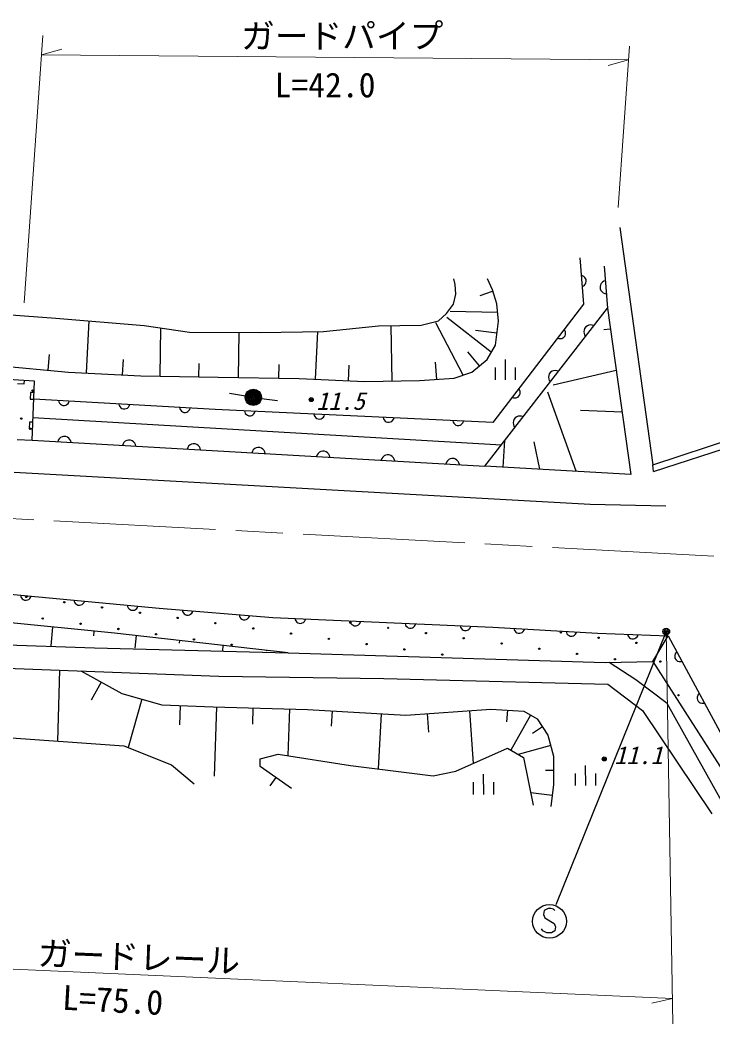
# Model space of a CAD drawing. Units: millimetres, scale not verified. Extents: x 40000 to 680000, y 20000 to 380000.
# Drawn here: x 378601 to 429962, y 265672 to 340043 of the extents above; entities that cross this region are included whole.
import ezdxf
from ezdxf.enums import TextEntityAlignment as Align

# ---------------------------------------------------------------- set-up
doc = ezdxf.new("R2010")
doc.units = ezdxf.units.MM
doc.header["$LTSCALE"] = 1000
doc.linetypes.add('CHAIN', pattern=[18.5, 12, -1.5, 3.5, -1.5])
for name, color, linetype, lineweight in [('M-BGD', 7, 'Continuous', 25), ('M-BGD-EXST', 7, 'Continuous', 25), ('M-BMK', 2, 'CHAIN', 13), ('M-STR-HTXT', 7, 'Continuous', 13), ('M-STR-STRC', 7, 'Continuous', 25)]:
    doc.layers.add(name, color=color, linetype=linetype, lineweight=lineweight)
doc.styles.add('ＭＳ ゴシック', font='')
doc.styles.get('ＭＳ ゴシック').set_extended_font_data('MS Gothic')

msp = doc.modelspace()

# ---------------------------------------------------------------- linework, layer by layer
at = {"layer": 'M-BGD'}
for p, q in [((423066, 324680), (425497, 307094)), ((420097, 322440), (420374, 319002)), ((421908, 321809), (422139, 318688)), ((410866, 320464), (410750, 320881)), ((413623, 320060), (413245, 320870)), ((420302, 321095), (420204, 321120)), ((420385, 321054), (420302, 321095)), ((420472, 320981), (420385, 321054)), ((420526, 320905), (420472, 320981)), ((420510, 320502), (420552, 320586)), ((420566, 320812), (420526, 320905)), ((420552, 320586), (420576, 320684)), ((420576, 320684), (420566, 320812)), ((421774, 320631), (421682, 320524)), ((421870, 320699), (421774, 320631)), ((421986, 320747), (421870, 320699)), ((410914, 319746), (410866, 320464)), ((413594, 319944), (412692, 319604)), ((413943, 319018), (413623, 320060)), ((420268, 320322), (420361, 320362)), ((420361, 320362), (420437, 320416)), ((420437, 320416), (420510, 320502)), ((421629, 320420), (421598, 320298)), ((421598, 320298), (421610, 320138)), ((421610, 320138), (421659, 320021)), ((421682, 320524), (421629, 320420)), ((421659, 320021), (421726, 319926)), ((421726, 319926), (421833, 319834)), ((421833, 319834), (421937, 319781)), ((410729, 319005), (410914, 319746)), ((421937, 319781), (422060, 319750)), ((410221, 318309), (410729, 319005)), ((414002, 318381), (410486, 318446)), ((413065, 307004), (422139, 318688)), ((420374, 319002), (413648, 310217)), ((414060, 317744), (413943, 319018)), ((422139, 318688), (423876, 306388)), ((376842, 318273), (381257, 317954)), ((381257, 317954), (387802, 317422)), ((383527, 313898), (383729, 317753)), ((408337, 317436), (409620, 317753)), ((411441, 313734), (409421, 317606)), ((409620, 317753), (410221, 318309)), ((413528, 315428), (410248, 318002)), ((413832, 315949), (414060, 317744)), ((387802, 317422), (391150, 316929)), ((388979, 313662), (389041, 317239)), ((391150, 316929), (396397, 316892)), ((394785, 313563), (394841, 316903)), ((396397, 316892), (401101, 316973)), ((400509, 313430), (400677, 316965)), ((401101, 316973), (405171, 317386)), ((405171, 317386), (408337, 317436)), ((406189, 313295), (406109, 317401)), ((413946, 316847), (412364, 317048)), ((418992, 317040), (418936, 317124)), ((419027, 316953), (418992, 317040)), ((419042, 316841), (419027, 316953)), ((419031, 316748), (419042, 316841)), ((420406, 317077), (420392, 316962)), ((420392, 316962), (420410, 316821)), ((420448, 317197), (420406, 317077)), ((420547, 317323), (420448, 317197)), ((420652, 317393), (420547, 317323)), ((420760, 317436), (420652, 317393)), ((420901, 317453), (420760, 317436)), ((421017, 317439), (420901, 317453)), ((421136, 317397), (421017, 317439)), ((422356, 317151), (421880, 317084)), ((418449, 316488), (418545, 316455)), ((418545, 316455), (418638, 316445)), ((418638, 316445), (418750, 316460)), ((418750, 316460), (418837, 316494)), ((418837, 316494), (418920, 316551)), ((418920, 316551), (418998, 316653)), ((418998, 316653), (419031, 316748)), ((420410, 316821), (420452, 316713)), ((420452, 316713), (420523, 316607)), ((412661, 314428), (411786, 315459)), ((413225, 314906), (413832, 315949)), ((380687, 314105), (380793, 315264)), ((386205, 313757), (386264, 314891)), ((391849, 313612), (391866, 314606)), ((409499, 313426), (409408, 314693)), ((412098, 313949), (413225, 314906)), ((414557, 314900), (414559, 313400)), ((379665, 313290), (364188, 314234)), ((376186, 314514), (382188, 313968)), ((382188, 313968), (387544, 313687)), ((397789, 313513), (397806, 314534)), ((402944, 313314), (403000, 314473)), ((410784, 313519), (412098, 313949)), ((413808, 314299), (413809, 313399)), ((415308, 314301), (415309, 313401)), ((417928, 313951), (417830, 313825)), ((418033, 314021), (417928, 313951)), ((418142, 314063), (418033, 314021)), ((422790, 314076), (418113, 312990)), ((418282, 314081), (418142, 314063)), ((418398, 314067), (418282, 314081)), ((418517, 314025), (418398, 314067)), ((378415, 313116), (378914, 313086)), ((378914, 313086), (378929, 313335)), ((379491, 308911), (379665, 313290)), ((387544, 313687), (393284, 313587)), ((393284, 313587), (399291, 313488)), ((399291, 313488), (404162, 313255)), ((404162, 313255), (408215, 313334)), ((408215, 313334), (410784, 313519)), ((417788, 313705), (417774, 313590)), ((417774, 313590), (417791, 313449)), ((417830, 313825), (417788, 313705)), ((417791, 313449), (417833, 313341)), ((417833, 313341), (417904, 313235)), ((379382, 312455), (379362, 311956)), ((379632, 312445), (379382, 312455)), ((395302, 312184), (394117, 312373)), ((415629, 312647), (415573, 312731)), ((415664, 312560), (415629, 312647)), ((415679, 312448), (415664, 312560)), ((415668, 312355), (415679, 312448)), ((419822, 306619), (417718, 312480)), ((379362, 311956), (379612, 311946)), ((393052, 311187), (379612, 311953)), ((381453, 311848), (381479, 311750)), ((381479, 311750), (381523, 311668)), ((381523, 311668), (381598, 311583)), ((382077, 311556), (382162, 311631)), ((382162, 311631), (382214, 311708)), ((382214, 311708), (382252, 311802)), ((396490, 312016), (397681, 311869)), ((415086, 312096), (415182, 312063)), ((415182, 312063), (415275, 312052)), ((415275, 312052), (415387, 312067)), ((415387, 312067), (415474, 312101)), ((415474, 312101), (415557, 312158)), ((415557, 312158), (415635, 312260)), ((415635, 312260), (415668, 312355)), ((381598, 311583), (381675, 311531)), ((381675, 311531), (381769, 311493)), ((381769, 311493), (381897, 311486)), ((381897, 311486), (381995, 311512)), ((381995, 311512), (382077, 311556)), ((385933, 311592), (385959, 311495)), ((385959, 311495), (386003, 311412)), ((386003, 311412), (386078, 311328)), ((386078, 311328), (386155, 311275)), ((386155, 311275), (386249, 311238)), ((386249, 311238), (386377, 311231)), ((386377, 311231), (386475, 311257)), ((386475, 311257), (386557, 311300)), ((386557, 311300), (386642, 311376)), ((386642, 311376), (386694, 311453)), ((386694, 311453), (386732, 311547)), ((390413, 311337), (390439, 311239)), ((390439, 311239), (390483, 311157)), ((390483, 311157), (390558, 311072)), ((390558, 311072), (390635, 311020)), ((390635, 311020), (390729, 310982)), ((390729, 310982), (390857, 310975)), ((390857, 310975), (390955, 311002)), ((390955, 311002), (391037, 311045)), ((391037, 311045), (391122, 311120)), ((391122, 311120), (391174, 311197)), ((391174, 311197), (391212, 311291)), ((413648, 310217), (393052, 311187)), ((395227, 311084), (395255, 310987)), ((395255, 310987), (395299, 310905)), ((395299, 310905), (395375, 310821)), ((395854, 310798), (395938, 310874)), ((395938, 310874), (395990, 310952)), ((395990, 310952), (396026, 311047)), ((423225, 311001), (420152, 311127)), ((379295, 310266), (379275, 309766)), ((379545, 310256), (379295, 310266)), ((379558, 310591), (414282, 308572)), ((395375, 310821), (395453, 310769)), ((395453, 310769), (395547, 310733)), ((395547, 310733), (395675, 310727)), ((395675, 310727), (395772, 310754)), ((395772, 310754), (395854, 310798)), ((400376, 310842), (400403, 310744)), ((400403, 310744), (400448, 310662)), ((400448, 310662), (400524, 310578)), ((400524, 310578), (400601, 310527)), ((400601, 310527), (400696, 310490)), ((400696, 310490), (400824, 310484)), ((400824, 310484), (400921, 310512)), ((400921, 310512), (401003, 310556)), ((401003, 310556), (401087, 310632)), ((401087, 310632), (401139, 310710)), ((401139, 310710), (401175, 310804)), ((405525, 310599), (405552, 310502)), ((405552, 310502), (405597, 310420)), ((405597, 310420), (405673, 310336)), ((405673, 310336), (405750, 310284)), ((405750, 310284), (405845, 310248)), ((405845, 310248), (405973, 310242)), ((405973, 310242), (406070, 310269)), ((406070, 310269), (406152, 310313)), ((406152, 310313), (406236, 310390)), ((406236, 310390), (406288, 310467)), ((406288, 310467), (406324, 310562)), ((410674, 310357), (410701, 310259)), ((410701, 310259), (410745, 310177)), ((410745, 310177), (410822, 310094)), ((411301, 310071), (411385, 310147)), ((411385, 310147), (411436, 310225)), ((411436, 310225), (411473, 310319)), ((415169, 310333), (415155, 310217)), ((415155, 310217), (415173, 310077)), ((415211, 310453), (415169, 310333)), ((415309, 310579), (415211, 310453)), ((415414, 310649), (415309, 310579)), ((415523, 310691), (415414, 310649)), ((415663, 310709), (415523, 310691)), ((415779, 310695), (415663, 310709)), ((415898, 310653), (415779, 310695)), ((379275, 309766), (379525, 309756)), ((410822, 310094), (410899, 310042)), ((410899, 310042), (410994, 310005)), ((410994, 310005), (411122, 309999)), ((411122, 309999), (411219, 310027)), ((411219, 310027), (411301, 310071)), ((415173, 310077), (415215, 309968)), ((415215, 309968), (415285, 309863)), ((425497, 307094), (434187, 309937)), ((425567, 306591), (434468, 309502)), ((378398, 308974), (379491, 308911)), ((379491, 308911), (413065, 307004)), ((381437, 308921), (381390, 308804)), ((381502, 309018), (381437, 308921)), ((381608, 309112), (381502, 309018)), ((381711, 309166), (381608, 309112)), ((381833, 309199), (381711, 309166)), ((381993, 309190), (381833, 309199)), ((382111, 309143), (381993, 309190)), ((382207, 309078), (382111, 309143)), ((382301, 308972), (382207, 309078)), ((382355, 308869), (382301, 308972)), ((382388, 308747), (382355, 308869)), ((386233, 308649), (386186, 308531)), ((386299, 308745), (386233, 308649)), ((386404, 308839), (386299, 308745)), ((386507, 308894), (386404, 308839)), ((386629, 308927), (386507, 308894)), ((386789, 308918), (386629, 308927)), ((386907, 308871), (386789, 308918)), ((387003, 308805), (386907, 308871)), ((387097, 308700), (387003, 308805)), ((387152, 308597), (387097, 308700)), ((391426, 308654), (391304, 308621)), ((391585, 308645), (391426, 308654)), ((391703, 308598), (391585, 308645)), ((414416, 306927), (414528, 308889)), ((417119, 306773), (416706, 308803)), ((387185, 308474), (387152, 308597)), ((391029, 308376), (390983, 308259)), ((391095, 308473), (391029, 308376)), ((391200, 308567), (391095, 308473)), ((391304, 308621), (391200, 308567)), ((391799, 308533), (391703, 308598)), ((391894, 308427), (391799, 308533)), ((391948, 308324), (391894, 308427)), ((391981, 308202), (391948, 308324)), ((395826, 308104), (395779, 307986)), ((395891, 308200), (395826, 308104)), ((395997, 308294), (395891, 308200)), ((396100, 308349), (395997, 308294)), ((396222, 308382), (396100, 308349)), ((396382, 308373), (396222, 308382)), ((396499, 308326), (396382, 308373)), ((396596, 308260), (396499, 308326)), ((396690, 308155), (396596, 308260)), ((396744, 308052), (396690, 308155)), ((396777, 307930), (396744, 308052)), ((400687, 307928), (400622, 307831)), ((400793, 308022), (400687, 307928)), ((400896, 308076), (400793, 308022)), ((401018, 308109), (400896, 308076)), ((401178, 308100), (401018, 308109)), ((401295, 308054), (401178, 308100)), ((401392, 307988), (401295, 308054)), ((401486, 307882), (401392, 307988)), ((400622, 307831), (400575, 307714)), ((401540, 307779), (401486, 307882)), ((401573, 307657), (401540, 307779)), ((405418, 307559), (405371, 307441)), ((405484, 307655), (405418, 307559)), ((405589, 307750), (405484, 307655)), ((405692, 307804), (405589, 307750)), ((405814, 307837), (405692, 307804)), ((405974, 307828), (405814, 307837)), ((406092, 307781), (405974, 307828)), ((406188, 307716), (406092, 307781)), ((406282, 307610), (406188, 307716)), ((406337, 307507), (406282, 307610)), ((406370, 307385), (406337, 307507)), ((410214, 307287), (410167, 307169)), ((410280, 307383), (410214, 307287)), ((410385, 307477), (410280, 307383)), ((410489, 307531), (410385, 307477)), ((410611, 307565), (410489, 307531)), ((410770, 307555), (410611, 307565)), ((410888, 307509), (410770, 307555)), ((410984, 307443), (410888, 307509)), ((411079, 307338), (410984, 307443)), ((411133, 307234), (411079, 307338)), ((411166, 307112), (411133, 307234)), ((423876, 306388), (413065, 307004)), ((425567, 306591), (425497, 307094)), ((420852, 304169), (426476, 304064)), ((377047, 297582), (388922, 296470)), ((378628, 297434), (378651, 297336)), ((378651, 297336), (378691, 297252)), ((378691, 297252), (378763, 297165)), ((378763, 297165), (378839, 297109)), ((378839, 297109), (378931, 297068)), ((378931, 297068), (379059, 297057)), ((379059, 297057), (379157, 297079)), ((379157, 297079), (379241, 297120)), ((379241, 297120), (379328, 297192)), ((379328, 297192), (379384, 297267)), ((379384, 297267), (379425, 297360)), ((382586, 297064), (382609, 296965)), ((382609, 296965), (382650, 296881)), ((382650, 296881), (382722, 296794)), ((382722, 296794), (382797, 296738)), ((383116, 296709), (383200, 296749)), ((383200, 296749), (383287, 296821)), ((383287, 296821), (383342, 296896)), ((383342, 296896), (383383, 296989)), ((382797, 296738), (382890, 296698)), ((382890, 296698), (383017, 296686)), ((383017, 296686), (383116, 296709)), ((386545, 296693), (386568, 296594)), ((386568, 296594), (386608, 296510)), ((386608, 296510), (386680, 296423)), ((386680, 296423), (386755, 296368)), ((386755, 296368), (386848, 296327)), ((386848, 296327), (386975, 296315)), ((386975, 296315), (387074, 296338)), ((387074, 296338), (387158, 296378)), ((387158, 296378), (387245, 296450)), ((387245, 296450), (387301, 296525)), ((387301, 296525), (387341, 296618)), ((388922, 296470), (397334, 295776)), ((390627, 296329), (390651, 296231)), ((390651, 296231), (390692, 296147)), ((390692, 296147), (390765, 296061)), ((390765, 296061), (390841, 296007)), ((390841, 296007), (390934, 295967)), ((391160, 295980), (391243, 296022)), ((391243, 296022), (391330, 296095)), ((391330, 296095), (391384, 296170)), ((391384, 296170), (391424, 296264)), ((385603, 294627), (372809, 295880)), ((390934, 295967), (391061, 295956)), ((391061, 295956), (391160, 295980)), ((394832, 295982), (394856, 295884)), ((394856, 295884), (394898, 295800)), ((394898, 295800), (394971, 295714)), ((394971, 295714), (395047, 295660)), ((395047, 295660), (395140, 295620)), ((395140, 295620), (395267, 295609)), ((395267, 295609), (395365, 295633)), ((395365, 295633), (395449, 295675)), ((395449, 295675), (395535, 295748)), ((395535, 295748), (395590, 295824)), ((395590, 295824), (395630, 295917)), ((397334, 295776), (413657, 295055)), ((398975, 295704), (399002, 295606)), ((399002, 295606), (399047, 295524)), ((399047, 295524), (399123, 295441)), ((399123, 295441), (399201, 295389)), ((399201, 295389), (399295, 295353)), ((399295, 295353), (399423, 295347)), ((399423, 295347), (399521, 295375)), ((399521, 295375), (399603, 295420)), ((399603, 295420), (399686, 295496)), ((399686, 295496), (399738, 295574)), ((399738, 295574), (399774, 295668)), ((403055, 295523), (403083, 295426)), ((403083, 295426), (403127, 295344)), ((403127, 295344), (403204, 295261)), ((403204, 295261), (403282, 295209)), ((403683, 295239), (403767, 295316)), ((403767, 295316), (403818, 295394)), ((403818, 295394), (403855, 295488)), ((407136, 295343), (407164, 295246)), ((407899, 295213), (407935, 295308)), ((381007, 295063), (380877, 293695)), ((384071, 294772), (384038, 294421)), ((398469, 293163), (385603, 294627)), ((403282, 295209), (403376, 295173)), ((403376, 295173), (403504, 295167)), ((403504, 295167), (403601, 295195)), ((403601, 295195), (403683, 295239)), ((407164, 295246), (407208, 295164)), ((407208, 295164), (407285, 295080)), ((407285, 295080), (407362, 295029)), ((407362, 295029), (407457, 294993)), ((407457, 294993), (407585, 294987)), ((407585, 294987), (407682, 295015)), ((407682, 295015), (407764, 295059)), ((407764, 295059), (407848, 295136)), ((407848, 295136), (407899, 295213)), ((411217, 295163), (411244, 295066)), ((411244, 295066), (411289, 294984)), ((411289, 294984), (411365, 294900)), ((411365, 294900), (411443, 294849)), ((411443, 294849), (411538, 294812)), ((411538, 294812), (411665, 294807)), ((411665, 294807), (411763, 294835)), ((411763, 294835), (411845, 294879)), ((411845, 294879), (411928, 294955)), ((411928, 294955), (411980, 295033)), ((411980, 295033), (412016, 295128)), ((413657, 295055), (421409, 294633)), ((415195, 294971), (415222, 294874)), ((415222, 294874), (415266, 294791)), ((415266, 294791), (415341, 294707)), ((415341, 294707), (415419, 294655)), ((415419, 294655), (415513, 294618)), ((415513, 294618), (415640, 294611)), ((415640, 294611), (415738, 294637)), ((415738, 294637), (415821, 294681)), ((415821, 294681), (415905, 294756)), ((415905, 294756), (415957, 294834)), ((415957, 294834), (415994, 294928)), ((419072, 294760), (419099, 294662)), ((419099, 294662), (419142, 294580)), ((419142, 294580), (419218, 294496)), ((419697, 294470), (419781, 294545)), ((419781, 294545), (419833, 294622)), ((419833, 294622), (419871, 294716)), ((421409, 294633), (426640, 294429)), ((423625, 294546), (423653, 294449)), ((424389, 294420), (424424, 294515)), ((368376, 294090), (384111, 293534)), ((387212, 294444), (387105, 293506)), ((390428, 294078), (390405, 293877)), ((419218, 294496), (419295, 294443)), ((419295, 294443), (419389, 294406)), ((419389, 294406), (419517, 294399)), ((419517, 294399), (419614, 294426)), ((419614, 294426), (419697, 294470)), ((423653, 294449), (423698, 294367)), ((423698, 294367), (423775, 294284)), ((423775, 294284), (423853, 294233)), ((423853, 294233), (423947, 294197)), ((423947, 294197), (424075, 294192)), ((424075, 294192), (424173, 294221)), ((424173, 294221), (424254, 294265)), ((424254, 294265), (424337, 294342)), ((424337, 294342), (424389, 294420)), ((425512, 292519), (426640, 294429)), ((426640, 294429), (433302, 282070)), ((384111, 293534), (398469, 293163)), ((393644, 293712), (393598, 293310)), ((396860, 293346), (396856, 293306)), ((398469, 293163), (421978, 292442)), ((427166, 293082), (427133, 292974)), ((427213, 293162), (427166, 293082)), ((427283, 293236), (427213, 293162)), ((421978, 292442), (425512, 292519)), ((424242, 291174), (422259, 292449)), ((425512, 292519), (432242, 281998)), ((427133, 292974), (427129, 292880)), ((427129, 292880), (427146, 292781)), ((427146, 292781), (427207, 292668)), ((427207, 292668), (427281, 292599)), ((427281, 292599), (427361, 292551)), ((427361, 292551), (427469, 292519)), ((427469, 292519), (427563, 292514)), ((427563, 292514), (427662, 292532)), ((376876, 292059), (393345, 291448)), ((381516, 291871), (381374, 286625)), ((383101, 291828), (386135, 290145)), ((384618, 290987), (383883, 289662)), ((393345, 291448), (405555, 291251)), ((405555, 291251), (422164, 290834)), ((422164, 290834), (424729, 288895)), ((426577, 289410), (424242, 291174)), ((386135, 290145), (389105, 289302)), ((428879, 290073), (428831, 289992)), ((428948, 290146), (428879, 290073)), ((387620, 289724), (386606, 286156)), ((431183, 281148), (426577, 289410)), ((428799, 289884), (428795, 289791)), ((428795, 289791), (428812, 289691)), ((428831, 289992), (428799, 289884)), ((428812, 289691), (428873, 289578)), ((428873, 289578), (428946, 289509)), ((428946, 289509), (429027, 289462)), ((429027, 289462), (429135, 289429)), ((429135, 289429), (429228, 289425)), ((429228, 289425), (429328, 289442)), ((389105, 289302), (392922, 289166)), ((390457, 289260), (390412, 287823)), ((392922, 289166), (399919, 288965)), ((393160, 289175), (393000, 284028)), ((395864, 289091), (395826, 287883)), ((398567, 289007), (398459, 285553)), ((399919, 288965), (407199, 288552)), ((401739, 288862), (401674, 287725)), ((405379, 288655), (405147, 284567)), ((407199, 288552), (413488, 288986)), ((408771, 288661), (408866, 287282)), ((411916, 288877), (412185, 284974)), ((413488, 288986), (415955, 288836)), ((414722, 288911), (414669, 288046)), ((415955, 288836), (416945, 288272)), ((424729, 288895), (429879, 281225)), ((416450, 288554), (414973, 285960)), ((416945, 288272), (417725, 287072)), ((417335, 287672), (416583, 287184)), ((376495, 286964), (386281, 286285)), ((417725, 287072), (418151, 285518)), ((386281, 286285), (389817, 284877)), ((396389, 285311), (397731, 285667)), ((397731, 285667), (403104, 284827)), ((410909, 284404), (414723, 286106)), ((414723, 286106), (415926, 285402)), ((417938, 286295), (415529, 285634)), ((389817, 284877), (391515, 283466)), ((396390, 284746), (396389, 285311)), ((415926, 285402), (416638, 281869)), ((418151, 285518), (418154, 283398)), ((398725, 283124), (396390, 284746)), ((403104, 284827), (409214, 284048)), ((409214, 284048), (410909, 284404)), ((412941, 284179), (412944, 282679)), ((418153, 284458), (417542, 284457)), ((419753, 284225), (419755, 283325)), ((420503, 284826), (420505, 283326)), ((421253, 284227), (421255, 283327)), ((397557, 283935), (397124, 283311)), ((412192, 283577), (412194, 282677)), ((413692, 283580), (413694, 282680)), ((418154, 283398), (417945, 281772)), ((418050, 282585), (416452, 282790))]:
    msp.add_line(p, q, dxfattribs=at)
for centre, radius in [((379525, 312590), 50), ((395895, 312090), 600), ((395895, 312090), 528), ((395895, 312090), 456), ((395895, 312090), 384), ((395895, 312090), 312), ((395895, 312090), 240), ((395895, 312090), 168), ((395895, 312090), 96), ((395895, 312090), 24), ((400184, 311927), 150), ((400184, 311927), 90), ((400184, 311927), 30), ((378690, 310516), 50), ((379353, 309767), 50), ((379076, 297302), 50), ((381878, 296914), 50), ((384679, 296526), 50), ((387481, 296138), 50), ((380283, 295707), 50), ((383085, 295319), 50), ((390283, 295750), 50), ((393085, 295363), 50), ((403085, 295406), 50), ((385886, 294931), 50), ((388688, 294543), 50), ((395886, 294975), 50), ((398688, 294587), 50), ((405886, 295018), 50), ((408688, 294630), 50), ((418688, 294674), 50), ((426501, 294737), 250), ((426501, 294737), 150), ((426501, 294737), 50), ((391490, 294156), 50), ((394292, 293768), 50), ((401490, 294199), 50), ((404291, 293811), 50), ((411490, 294243), 50), ((414291, 293855), 50), ((421490, 294286), 50), ((424291, 293898), 50), ((407093, 293423), 50), ((409895, 293036), 50), ((417093, 293467), 50), ((419895, 293079), 50), ((422697, 292691), 50), ((426066, 292513), 50), ((427408, 290023), 50), ((421906, 285305), 150), ((421906, 285305), 90), ((421906, 285305), 30)]:
    msp.add_circle(centre, radius, dxfattribs=at)
at = {"layer": 'M-BGD-EXST'}
for p, q in [((426501, 294737), (418316, 274493)), ((417445, 274071), (417395, 273771)), ((417395, 273771), (417496, 273521)), ((417745, 274222), (417445, 274071)), ((417945, 274222), (417745, 274222)), ((418145, 274172), (417945, 274222)), ((418245, 274072), (418145, 274172)), ((417496, 273521), (418196, 273122)), ((418196, 273122), (418297, 272872)), ((417347, 272571), (417247, 272721)), ((417648, 272421), (417347, 272571)), ((417998, 272422), (417648, 272421)), ((418247, 272572), (417998, 272422)), ((418297, 272872), (418247, 272572))]:
    msp.add_line(p, q, dxfattribs=at)
for centre, radius in [((426501, 294737), 250), ((426501, 294737), 150), ((426501, 294737), 50), ((417846, 273272), 1250)]:
    msp.add_circle(centre, radius, dxfattribs=at)
at = {"layer": 'M-BMK'}
msp.add_line((362637, 303942), (432661, 300180), dxfattribs=at)
at = {"layer": 'M-STR-HTXT'}
for p, q in [((378904, 319085), (380281, 338896)), ((380181, 337470), (381685, 337877)), ((423773, 338099), (422932, 326157)), ((380181, 337470), (423702, 337092)), ((423702, 337092), (422199, 336685)), ((426501, 294737), (426988, 265672)), ((348745, 271043), (426956, 267562)), ((426956, 267562), (425439, 267210))]:
    msp.add_line(p, q, dxfattribs=at)
at = {"layer": 'M-STR-STRC'}
for p, q in [((378156, 306555), (420852, 304169)), ((420852, 304169), (426476, 304064))]:
    msp.add_line(p, q, dxfattribs=at)

# ---------------------------------------------------------------- texts
at = {"layer": 'M-BGD', "style": 'ＭＳ ゴシック', "oblique": 15}
for s, p in [('11.5', (400563, 310764)), ('11.1', (422651, 284524))]:
    msp.add_text(s, height=1320, rotation=0.088, dxfattribs=at).set_placement(p, align=Align.BOTTOM_LEFT)
at = {"layer": 'M-STR-HTXT', "style": 'ＭＳ ゴシック'}
for s, rotation, p in [('ガードパイプ', 0.088, (394984, 337393)), ('L=42.0', 0.088, (397469, 333760)), ('ガードレール', 357.688, (379861, 269460)), ('L=75.0', 356.888, (381659, 266183))]:
    msp.add_text(s, height=1833, rotation=rotation, dxfattribs=at).set_placement(p, align=Align.BOTTOM_LEFT)

doc.saveas('drawing.dxf')
